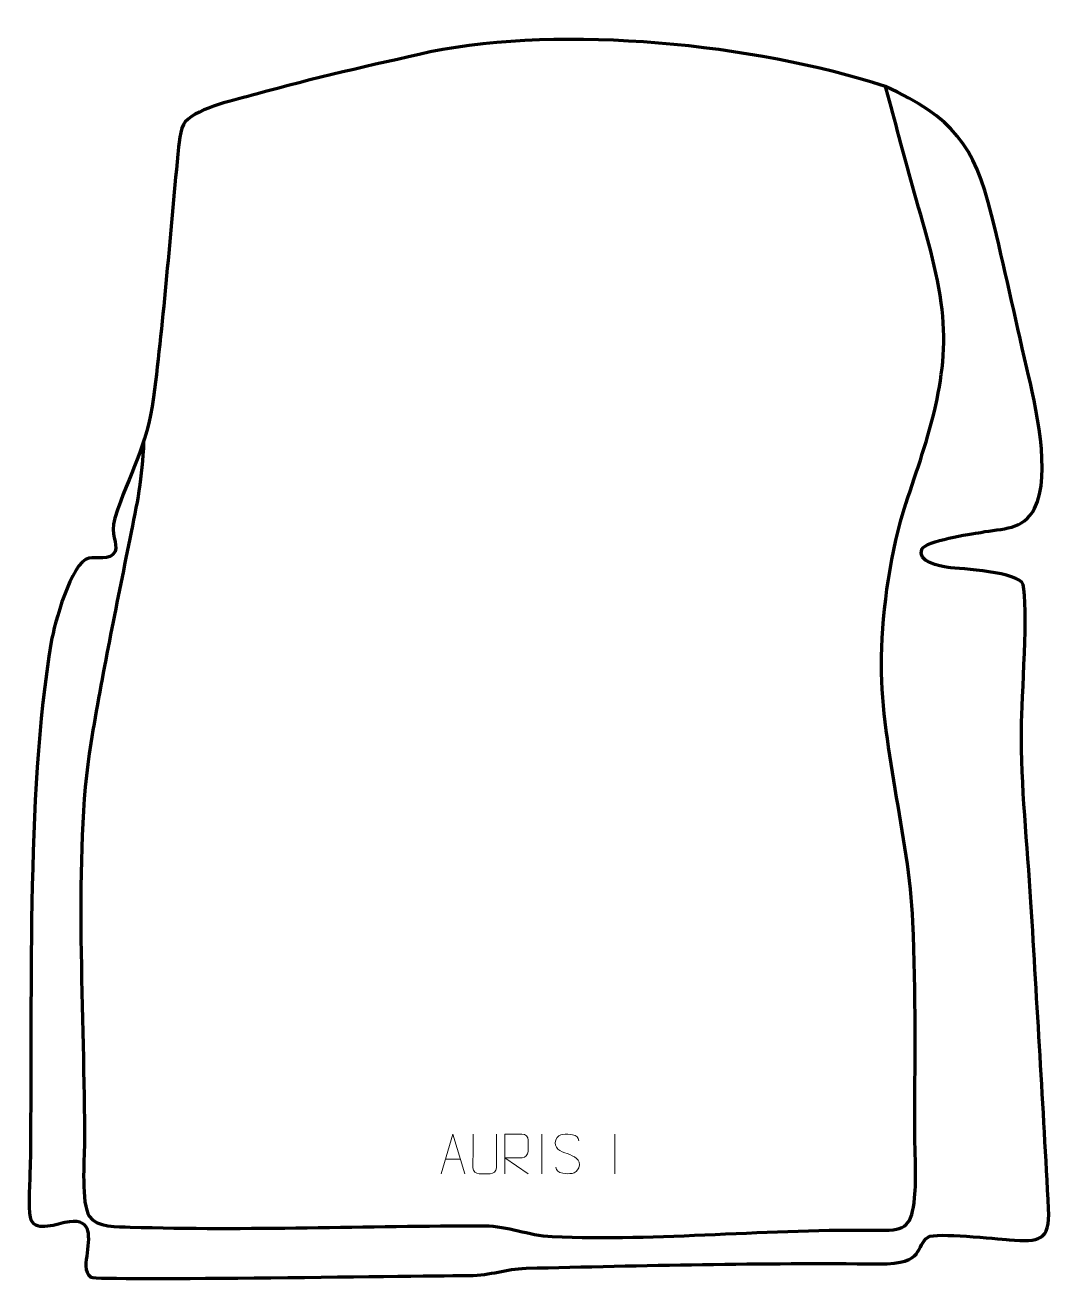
# Model space of a CAD drawing. Header units: millimetres. Extents: x -292 to 354, y -438 to 354.
import ezdxf

# ---------------------------------------------------------------- set-up
doc = ezdxf.new("R2010")
doc.units = ezdxf.units.MM
doc.header["$MEASUREMENT"] = 0
for name, color, linetype in [('layer 1', 7, 'Continuous'), ('layer 2', 7, 'Continuous'), ('layer 3', 7, 'Continuous')]:
    doc.layers.add(name, color=color, linetype=linetype)

msp = doc.modelspace()

# ---------------------------------------------------------------- linework, layer by layer
at = {"layer": 'layer 1', "color": 250, "lineweight": 9}
for points, knots in [([(-30.3627, -370.1802), (-30.3627, -370.1802), (-22.9917, -345.2267), (-22.9917, -345.2267), (-22.9917, -345.2267), (-22.9917, -345.2267), (-15.4218, -370.1802), (-15.4218, -370.1802)], [0, 0, 0, 0, 0.33333333, 0.33333333, 0.33333333, 0.33333333, 1, 1, 1, 1]), ([(4.435, -345.2225), (4.4346, -350.762), (4.5304, -360.9638), (4.5308, -366.5042), (4.5308, -366.5042), (4.391, -368.7437), (2.7138, -370.1699), (0.5661, -370.1804), (0.5661, -370.1804), (-1.7658, -370.18), (-4.0977, -370.18), (-6.4292, -370.1804), (-6.4292, -370.1804), (-8.3542, -370.2819), (-10.3263, -368.4654), (-10.3151, -366.5209), (-10.3151, -366.5209), (-10.3148, -360.959), (-10.2194, -350.7836), (-10.2198, -345.2225)], [0, 0, 0, 0, 0.16666667, 0.16666667, 0.16666667, 0.16666667, 0.33333333, 0.33333333, 0.33333333, 0.33333333, 0.5, 0.5, 0.5, 0.5, 0.66666667, 0.66666667, 0.66666667, 0.66666667, 1, 1, 1, 1]), ([(9.7758, -370.1802), (9.7758, -370.1802), (9.7758, -345.2267), (9.7758, -345.2267), (9.7758, -345.2267), (13.3706, -345.2267), (16.9661, -345.2267), (20.5613, -345.2267), (20.5613, -345.2267), (22.8866, -345.2644), (24.4439, -346.7544), (24.4398, -349.1208), (24.4398, -349.1208), (24.4394, -351.1563), (24.4394, -354.2157), (24.4398, -356.2517), (24.4398, -356.2517), (24.4333, -358.1272), (22.621, -360.069), (20.6115, -360.0881), (20.6115, -360.0881), (20.6115, -360.0881), (9.7758, -360.0881), (9.7758, -360.0881), (9.7758, -360.0881), (9.7758, -360.0881), (24.4305, -370.1802), (24.4305, -370.1802)], [0, 0, 0, 0, 0.125, 0.125, 0.125, 0.125, 0.25, 0.25, 0.25, 0.25, 0.375, 0.375, 0.375, 0.375, 0.5, 0.5, 0.5, 0.5, 0.625, 0.625, 0.625, 0.625, 0.75, 0.75, 0.75, 0.75, 1, 1, 1, 1]), ([(49.1134, -357.5296), (44.8651, -356.0592), (39.957, -354.2634), (41.9621, -348.7431), (41.9621, -348.7431), (43.4656, -344.6032), (48.6792, -344.9917), (52.2828, -345.5928), (52.2828, -345.5928), (55.1434, -346.07), (56.0081, -347.2832), (56.3187, -349.3673)], [0, 0, 0, 0, 0.25, 0.25, 0.25, 0.25, 0.5, 0.5, 0.5, 0.5, 1, 1, 1, 1]), ([(49.1134, -357.5297), (53.132, -359.1764), (58.1615, -361.0647), (56.3275, -366.425), (56.3275, -366.425), (54.8677, -370.6914), (49.9569, -370.4347), (46.2308, -369.88), (46.2308, -369.88), (43.4808, -369.4702), (42.2599, -368.2567), (41.8819, -366.1445)], [0, 0, 0, 0, 0.25, 0.25, 0.25, 0.25, 0.5, 0.5, 0.5, 0.5, 1, 1, 1, 1])]:
    msp.add_open_spline(points, degree=3, knots=knots, dxfattribs=at)
for points in [[(33.1079, -345.2164), (33.1079, -345.2164), (33.1079, -370.1905), (33.1079, -370.1905)], [(79.108, -345.2164), (79.108, -345.2164), (79.108, -370.1905), (79.108, -370.1905)], [(-27.6401, -360.9308), (-27.6401, -360.9308), (-18.1444, -360.9308), (-18.1444, -360.9308)]]:
    msp.add_open_spline(points, degree=3, dxfattribs=at)
at = {"layer": 'layer 2', "color": 142, "lineweight": 158}
msp.add_open_spline([(-217.7642, 91.1092), (-218.5534, 67.9351), (-221.9289, 52.3069), (-226.4698, 29.847), (-226.4698, 29.847), (-235.1286, -12.9812), (-243.8899, -55.7274), (-251.0638, -98.8395), (-251.0638, -98.8395), (-262.5258, -168.8935), (-254.7262, -274.3413), (-255.0484, -351.0126), (-255.0484, -351.0126), (-255.1574, -361.4177), (-257.2343, -388.9422), (-252.0098, -397.0108), (-252.0098, -397.0108), (-247.3901, -404.1456), (-234.0194, -403.5125), (-226.171, -403.7744), (-226.171, -403.7744), (-153.1932, -406.2102), (-76.4926, -402.831), (-2.995, -403.0099), (-2.995, -403.0099), (12.0082, -403.0508), (23.9959, -409.0612), (39.6374, -409.7688), (39.6374, -409.7688), (106.0978, -412.7746), (178.0328, -404.5838), (246.3351, -405.8329), (246.3351, -405.8329), (262.7294, -406.1327), (266.0911, -402.7243), (267.8431, -385.481), (267.8431, -385.481), (269.1207, -372.9075), (268.1375, -359.1513), (267.998, -346.4462), (267.998, -346.4462), (268.0365, -301.466), (268.7932, -256.5054), (266.8161, -211.5497), (266.8161, -211.5497), (264.3614, -156.7547), (246.0975, -98.6239), (246.9665, -44.3568), (246.9665, -44.3568), (247.6209, -13.9802), (252.9524, 23.0288), (262.3791, 51.9544), (262.3791, 51.9544), (276.5162, 94.7504), (291.035, 132.6654), (284.6642, 178.656), (284.6642, 178.656), (281.2008, 203.6585), (273.2232, 228.0445), (266.5286, 252.3278), (266.5286, 252.3278), (260.9415, 272.6845), (255.4925, 293.0923), (249.9783, 313.4703), (249.9783, 313.4703), (249.9783, 313.4703), (249.5844, 314.9264), (249.5844, 314.9264)], degree=3, knots=[0, 0, 0, 0, 0.05555556, 0.05555556, 0.05555556, 0.05555556, 0.11111111, 0.11111111, 0.11111111, 0.11111111, 0.16666667, 0.16666667, 0.16666667, 0.16666667, 0.22222222, 0.22222222, 0.22222222, 0.22222222, 0.27777778, 0.27777778, 0.27777778, 0.27777778, 0.33333333, 0.33333333, 0.33333333, 0.33333333, 0.38888889, 0.38888889, 0.38888889, 0.38888889, 0.44444444, 0.44444444, 0.44444444, 0.44444444, 0.5, 0.5, 0.5, 0.5, 0.55555556, 0.55555556, 0.55555556, 0.55555556, 0.61111111, 0.61111111, 0.61111111, 0.61111111, 0.66666667, 0.66666667, 0.66666667, 0.66666667, 0.72222222, 0.72222222, 0.72222222, 0.72222222, 0.77777778, 0.77777778, 0.77777778, 0.77777778, 0.83333333, 0.83333333, 0.83333333, 0.83333333, 0.88888889, 0.88888889, 0.88888889, 0.88888889, 1, 1, 1, 1], dxfattribs=at)
at = {"layer": 'layer 3', "color": 242, "lineweight": 158}
msp.add_open_spline([(-146.9067, 310.0194), (-111.3204, 320.1612), (-73.5768, 328.431), (-37.3452, 336.6783), (-37.3452, 336.6783), (47.4647, 353.5884), (166.0986, 341.9169), (249.5844, 314.9264), (249.5844, 314.9264), (291.8357, 295.278), (305.4801, 278.2458), (316.374, 233.9567), (316.374, 233.9567), (324.7816, 199.7753), (330.666, 171.6112), (338.6154, 137.4267), (338.6154, 137.4267), (343.9343, 114.5541), (354.3313, 70.4832), (343.422, 49.0595), (343.422, 49.0595), (336.4472, 35.3625), (323.4142, 36.469), (309.48, 33.9667), (309.48, 33.9667), (303.0428, 32.8617), (274.9067, 28.705), (272.5027, 23.4008), (272.5027, 23.4008), (269.0172, 15.711), (283.7099, 12.38), (288.9527, 11.7859), (288.9527, 11.7859), (297.0205, 10.9704), (333.8424, 8.9287), (336.2019, 1.1438), (336.2019, 1.1438), (339.6457, -11.9968), (335.298, -71.1956), (335.1428, -89.5839), (335.1428, -89.5839), (334.8401, -125.4366), (339.0163, -163.1624), (341.1637, -199.1153), (341.1637, -199.1153), (344.9524, -263.4856), (348.9299, -328.0266), (352.2686, -392.4084), (352.2686, -392.4084), (353.0633, -412.772), (346.6805, -413.0205), (327.4131, -411.8778), (327.4131, -411.8778), (319.0139, -411.251), (281.4345, -406.9933), (276.4008, -410.1347), (276.4008, -410.1347), (267.9831, -415.388), (275.4229, -427.3504), (245.3867, -427.0134), (245.3867, -427.0134), (172.0893, -426.1909), (96.5325, -428.0144), (23.1891, -429.7589), (23.1891, -429.7589), (10.0245, -430.0721), (1.1014, -434.2969), (-12.6214, -434.3011), (-12.6214, -434.3011), (-32.9508, -434.3073), (-246.0302, -437.7244), (-250.9221, -435.4174), (-250.9221, -435.4174), (-255.7552, -432.0414), (-254.0092, -425.3226), (-253.3456, -420.1124), (-253.3456, -420.1124), (-251.8177, -408.0271), (-250.876, -397.2525), (-267.3095, -400.742), (-267.3095, -400.742), (-273.4806, -402.0524), (-287.3783, -407.2016), (-289.3172, -397.6669), (-289.3172, -397.6669), (-290.4783, -391.9574), (-289.3859, -373.3411), (-289.2655, -366.0083), (-289.2655, -366.0083), (-287.5318, -264.0187), (-292.4106, -133.5063), (-275.9557, -34.9822), (-275.9557, -34.9822), (-273.9734, -24.0396), (-263.7644, 14.9247), (-252.2216, 17.7773), (-252.2216, 17.7773), (-247.8929, 18.8471), (-238.6378, 15.5909), (-235.7531, 21.8193), (-235.7531, 21.8193), (-233.8105, 27.9255), (-239.087, 31.782), (-235.8641, 42.9638), (-235.8641, 42.9638), (-226.7018, 71.8007), (-215.5939, 87.1887), (-211.5129, 119.169), (-211.5129, 119.169), (-205.0363, 170.1599), (-201.1334, 221.0883), (-196.2415, 272.1985), (-196.2415, 272.1985), (-195.7675, 277.1506), (-194.904, 289.0313), (-191.5209, 292.6397), (-191.5209, 292.6397), (-182.722, 302.0246), (-159.3914, 306.5384), (-146.9067, 310.0194)], degree=3, knots=[0, 0, 0, 0, 0.03225806, 0.03225806, 0.03225806, 0.03225806, 0.06451613, 0.06451613, 0.06451613, 0.06451613, 0.09677419, 0.09677419, 0.09677419, 0.09677419, 0.12903226, 0.12903226, 0.12903226, 0.12903226, 0.16129032, 0.16129032, 0.16129032, 0.16129032, 0.19354839, 0.19354839, 0.19354839, 0.19354839, 0.22580645, 0.22580645, 0.22580645, 0.22580645, 0.25806452, 0.25806452, 0.25806452, 0.25806452, 0.29032258, 0.29032258, 0.29032258, 0.29032258, 0.32258065, 0.32258065, 0.32258065, 0.32258065, 0.35483871, 0.35483871, 0.35483871, 0.35483871, 0.38709677, 0.38709677, 0.38709677, 0.38709677, 0.41935484, 0.41935484, 0.41935484, 0.41935484, 0.4516129, 0.4516129, 0.4516129, 0.4516129, 0.48387097, 0.48387097, 0.48387097, 0.48387097, 0.51612903, 0.51612903, 0.51612903, 0.51612903, 0.5483871, 0.5483871, 0.5483871, 0.5483871, 0.58064516, 0.58064516, 0.58064516, 0.58064516, 0.61290323, 0.61290323, 0.61290323, 0.61290323, 0.64516129, 0.64516129, 0.64516129, 0.64516129, 0.67741935, 0.67741935, 0.67741935, 0.67741935, 0.70967742, 0.70967742, 0.70967742, 0.70967742, 0.74193548, 0.74193548, 0.74193548, 0.74193548, 0.77419355, 0.77419355, 0.77419355, 0.77419355, 0.80645161, 0.80645161, 0.80645161, 0.80645161, 0.83870968, 0.83870968, 0.83870968, 0.83870968, 0.87096774, 0.87096774, 0.87096774, 0.87096774, 0.90322581, 0.90322581, 0.90322581, 0.90322581, 0.93548387, 0.93548387, 0.93548387, 0.93548387, 1, 1, 1, 1], dxfattribs=at)

doc.saveas('drawing.dxf')
